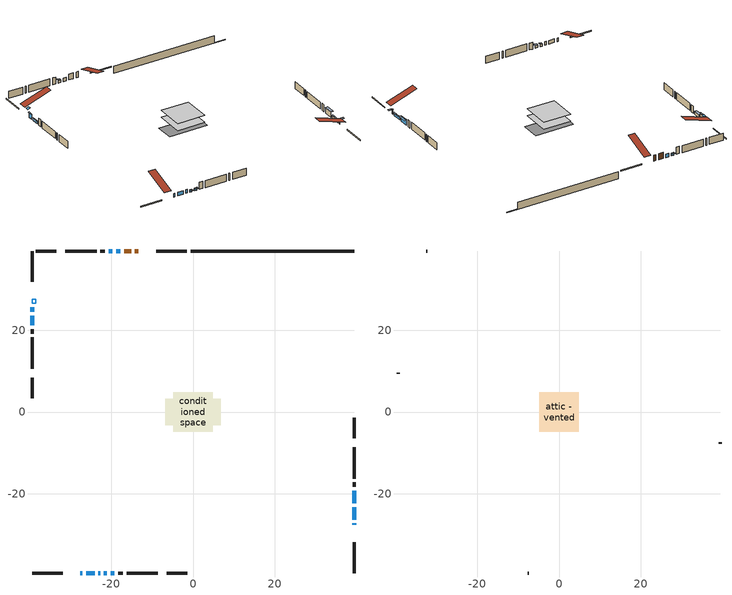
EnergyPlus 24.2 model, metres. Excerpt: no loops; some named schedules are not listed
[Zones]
conditioned space
 floor outside (Floor1 construction): -1.02,-1.02 -1.02,1.02 1.02,1.02 1.02,-1.02 z1.37
 floor adiabatic (AdiabaticFloorConstruction): -4.83,-4.83 -4.83,4.83 4.83,4.83 4.83,-4.83 z1.37
 floor foundation (Slab1 construction): -6.8,-3.19 -6.8,3.19 6.8,3.19 6.8,-3.19 z-1.07
 wall outside (RimJoist1 construction): -1.53,39.33 -9.02,39.33 / -39.33,-39.33 -31.84,-39.33 / -39.33,39.33 -39.33,31.84 / 39.33,-39.33 39.33,-31.84 z1.37:1.67
 wall outside (AdiabaticWallConstruction 1): -13.34,39.33 -14.2,39.33 / -15.13,39.33 -16.79,39.33 z1.37:3.4
 wall outside (AdiabaticWallConstruction): 39.33,-27.52 39.33,-27.19 z1.37:3.02; 39.33,-26.26 39.33,-23.21 / -20.13,-39.33 -19.21,-39.33 / -19.69,39.33 -20.6,39.33 z1.37:2.29; -27.52,-39.33 -27.06,-39.33 / -26.13,-39.33 -24.04,-39.33 / -17.71,39.33 -18.76,39.33 / -23.11,-39.33 -22.69,-39.33 z1.37:2.59; -39.33,25.64 -39.33,24.44 / 39.33,-22.28 39.33,-19.24 z1.37:3.2; -21.77,-39.33 -21.05,-39.33 z1.37:2.16; -39.33,23.51 -39.33,21.18 z1.37:2.39
 wall outside (Wall1 construction): -21.53,39.33 -22.64,39.33 / -18.28,-39.33 -17.17,-39.33 / -39.33,20.25 -39.33,19.14 / 39.33,-18.31 39.33,-17.2 z1.37:3.81
 wall outside (Wall2 construction): -23.57,39.33 -31.21,39.33 / -16.24,-39.33 -8.61,-39.33 / -39.33,18.21 -39.33,10.57 / 39.33,-16.27 39.33,-8.63 z1.37:3.81
 wall outside (Wall4 construction): -33.41,39.33 -38.4,39.33 / -6.41,-39.33 -1.41,-39.33 / -39.33,8.37 -39.33,3.38 / 39.33,-6.43 39.33,-1.44 z1.37:3.81
 wall foundation (FoundationWall1 construction): -0.6,39.33,-1.07 -0.6,39.33,1.37 35.34,39.33,1.37 35.34,39.33,-0.97 39.33,39.33,-0.97 39.33,39.33,-1.07
 window (WindowConstruction 5): 39.33,-27.52 39.33,-27.19 z1.37:3.02
 window (WindowConstruction 7): 39.33,-26.26 39.33,-23.21 z1.37:2.28
 window (WindowConstruction 8): -27.52,-39.33 -27.06,-39.33 z1.37:2.59
 window (WindowConstruction 9): -26.13,-39.33 -24.04,-39.33 z1.37:2.59
 window (WindowConstruction 10): -17.71,39.33 -18.76,39.33 z1.37:2.59
 window (WindowConstruction 11): -39.33,25.64 -39.33,24.44 z1.37:3.2
 window (WindowConstruction 6): -23.11,-39.33 -22.69,-39.33 z1.37:2.59
 window (WindowConstruction): -21.76,-39.33 -21.05,-39.33 z1.37:2.16
 window (WindowConstruction 1): -20.13,-39.33 -19.21,-39.33 z1.37:2.28
 window (WindowConstruction 2): 39.33,-22.28 39.33,-19.24 z1.37:3.2
 window (WindowConstruction 3): -19.69,39.33 -20.6,39.33 z1.37:2.28
 window (WindowConstruction 4): -39.33,23.51 -39.33,21.18 z1.37:2.38
 door (Door): -13.34,39.33 -14.2,39.33 z1.37:3.4
 door (Door 1): -15.13,39.33 -16.78,39.33 z1.37:3.4
 ceiling adiabatic (AdiabaticFloorConstruction): 4.83,-4.83 4.83,4.83 -4.83,4.83 -4.83,-4.83 z1.37
 roof outside (AdiabaticRoofConstruction): -39.33,26.56,3.81 -38.42,26.56,4.11 -38.42,27.52,4.11 -39.33,27.52,3.81
 skylight (SkylightConstruction): -39.33,26.57,3.81 -38.43,26.57,4.11 -38.43,27.52,4.11 -39.33,27.52,3.81
attic - vented
 floor to conditioned space (Floor2 construction Reversed): -4.8,-4.8 -4.8,4.8 4.8,4.8 4.8,-4.8 z3.81
 wall outside (Wall3 construction): -32.14,39.33 -32.48,39.33 / -7.68,-39.33 -7.34,-39.33 / -39.33,9.65 -39.33,9.3 / 39.33,-7.7 39.33,-7.36 z1.37:3.81
 roof outside (Roof1 construction): -12.41,39.33,3.81 -12.41,29.97,6.93 -9.94,29.97,6.93 -9.94,39.33,3.81; -28.45,-39.33,3.81 -28.45,-29.97,6.93 -30.91,-29.97,6.93 -30.91,-39.33,3.81; -39.33,28.45,3.81 -29.97,28.45,6.93 -29.97,30.91,6.93 -39.33,30.91,3.81; 39.33,-28.45,3.81 29.97,-28.45,6.93 29.97,-30.91,6.93 39.33,-30.91,3.81
shading: 39.33,-27.04 39.33,-27.67 40.85,-27.67 40.85,-27.04 z3.17; 39.33,-23.06 39.33,-26.41 39.63,-26.41 39.63,-23.06 z2.43; -39.33,24.29 -39.33,25.79 -39.63,25.79 -39.63,24.29 z3.35; -20.99,-39.33 -21.83,-39.33 -21.83,-40.09 -20.99,-40.09 z2.22; -19.15,-39.33 -20.19,-39.33 -20.19,-40.09 -19.15,-40.09 z2.35; 39.33,-19.18 39.33,-22.35 40.09,-22.35 40.09,-19.18 z3.26; -20.66,39.33 -19.63,39.33 -19.63,40.09 -20.66,40.09 z2.35; -39.33,21.12 -39.33,23.57 -40.09,23.57 -40.09,21.12 z2.45
[Building]
Building 1: Terrain=Suburbs
[Site:Location]
Windsor AP_ON: Latitude {deg}=42.28; Longitude {deg}=-82.96; Time Zone {hr}=-5; Elevation {m}=190; Keep Site Location Information=Yes
[Site:GroundTemperature:Shallow]
6.34957, 4.46684, 4.31606, 5.20952, 8.79623, 12.3662, 15.4612, 17.4219, 17.5884, 15.9938, 12.9777, 9.51722
[Site:WaterMainsTemperature]
Calculation Method=Schedule; Temperature Schedule=mains temperature schedule
[Material] Roughness=Rough; Thermal Absorptance=0.9
Name | Thickness {m} | Conductivity {W/m-K} | Density {kg/m3} | Specific Heat {J/kg-K} | Solar Absorptance | Visible Absorptance
asphalt or fiberglass shingles | 0.00635 | 0.162714 | 1121.4 | 1465.45 | 0.4 | 0.4
asphalt or fiberglass shingles 1 | 0.00635 | 0.162714 | 1121.4 | 1465.45 | 0.7 | 0.7
ceiling loosefill ins | 0.169333 | 0.0480833 | 16.02 | 1046.75 | 0.7 | 0.7
ceiling stud and cavity | 0.1397 | 0.104117 | 65.682 | 1177.47 | 0.7 | 0.7
concrete 4.0 in. | 0.1016 | 1.803125 | 2242.8 | 837.4 | 0.7 | 0.7
concrete 8.0 in. | 0.2032 | 1.803125 | 2242.8 | 837.4 | 0.7 | 0.7
door material | 0.04445 | 0.053851 | 512.64 | 1214.23 | 0.7 | 0.7
exterior vertical ins | 0.0247524 | 0.029427 | 32.04 | 1214.23 | 0.7 | 0.7
floor covering | 0.0127 | 0.0433444 | 54.468 | 1339.84 | 0.6 | 0.6
floor rigid ins; rim joist rigid ins; wall rigid ins | 0.051816 | 0.029427 | 32.04 | 1214.23 | 0.7 | 0.7
floor rigid ins 1; roof rigid ins; wall rigid ins 1 | 0.512978 | 0.029427 | 32.04 | 1214.23 | 0.7 | 0.7
floor stud and cavity | 0.1397 | 0.0892238 | 92.3553 | 1139.71 | 0.7 | 0.7
floor stud and cavity 1 | 0.1397 | 1.75129 | 37.0049 | 1207.88 | 0.7 | 0.7
furniture material conditioned space 1 | 0.1524 | 0.115458 | 640.8 | 1214.23 | 0.6 | 0.6
gypsum board | 0.0127 | 0.160291 | 801 | 837.4 | 0.6 | 0.6
gypsum board 1 | 0.0127 | 0.160291 | 801 | 837.4 | 0.7 | 0.7
osb sheathing 0.5 in. | 0.0127 | 0.115458 | 512.64 | 1214.23 | 0.7 | 0.7
osb sheathing 0.75 in. | 0.01905 | 0.115458 | 512.64 | 1214.23 | 0.7 | 0.7
osb sheathing 2.0 in. | 0.0508 | 0.115458 | 512.64 | 1214.23 | 0.7 | 0.7
rim joist stud and cavity | 0.0508 | 0.0402607 | 125.044 | 1163.47 | 0.6 | 0.6
roof stud and cavity | 0.18415 | 1.78685 | 37.0049 | 1207.88 | 0.6 | 0.6
wall stud and cavity | 0.1397 | 0.10344 | 139.0536 | 1170.24 | 0.7 | 0.7
wall stud and cavity 1 | 0.1397 | 0.203435 | 139.0536 | 1170.24 | 0.7 | 0.7
wall stud and cavity 2 | 0.0889 | 6.1454 | 50.32683 | 1063.81 | 0.6 | 0.6
wall stud and cavity 3 | 0.1397 | 0.0837583 | 139.0536 | 1170.24 | 0.7 | 0.7
wall stud and cavity 4 | 0.0889 | 0.380278 | 52.3479 | 1209.89 | 0.7 | 0.7
wall stud and cavity 5 | 0.0889 | 0.391764 | 83.0341 | 1211.67 | 0.7 | 0.7
wood siding | 0.0254 | 0.102417 | 544.68 | 1172.36 | 0.4 | 0.4
wood siding 1 | 0.00254 | 0.102417 | 544.68 | 1172.36 | 0.4 | 0.4
wood siding 2; wood siding 3; wood siding 4 | 0.0254 | 0.102417 | 544.68 | 1172.36 | 0.7 | 0.7
[WindowMaterial:SimpleGlazingSystem]
Name | U-Factor {W/m2-K} | Solar Heat Gain Coefficient
SkylightMaterial | 2.21977 | 0.4873
WindowMaterial | 2.76178 | 0.43
WindowMaterial 1 | 2.69591 | 0.47
WindowMaterial 2 | 2.435862 | 0.6
WindowMaterial 3 | 2.62664 | 0.51
WindowMaterial 4 | 2.56589 | 0.41
WindowMaterial 5 | 2.433023 | 0.44
WindowMaterial 6 | 2.5233 | 0.55
WindowMaterial 7 | 2.61642 | 0.52
WindowMaterial 8 | 2.52841 | 0.56
[Construction]
AdiabaticFloorConstruction: floor stud and cavity 1, floor rigid ins 1, osb sheathing 0.75 in., floor covering
AdiabaticRoofConstruction: asphalt or fiberglass shingles 1, roof rigid ins, osb sheathing 0.75 in., roof stud and cavity
AdiabaticWallConstruction: wood siding 3, wall rigid ins 1, wall stud and cavity 4, gypsum board
AdiabaticWallConstruction 1: wood siding 4, wall rigid ins 1, wall stud and cavity 4, gypsum board
Door; Door 1: door material
Floor1 construction: floor stud and cavity, floor rigid ins, osb sheathing 0.75 in., floor covering
Floor2 construction Reversed: gypsum board, ceiling stud and cavity, ceiling loosefill ins
FoundationWall1 construction: concrete 8.0 in., gypsum board 1
furniture construction conditioned space 1: furniture material conditioned space 1
PartitionWallConstruction: gypsum board, wall stud and cavity 5, gypsum board
RimJoist1 construction: wood siding 2, rim joist rigid ins, osb sheathing 2.0 in., rim joist stud and cavity
Roof1 construction: asphalt or fiberglass shingles
SkylightConstruction: SkylightMaterial
Slab1 construction: concrete 4.0 in.
Wall1 construction: wood siding, osb sheathing 0.5 in., wall stud and cavity, gypsum board
Wall2 construction: wood siding, wall rigid ins, osb sheathing 0.5 in., wall stud and cavity 1, gypsum board
Wall3 construction: wood siding 1, wall stud and cavity 2
Wall4 construction: wood siding, osb sheathing 0.5 in., wall stud and cavity 3, gypsum board
WindowConstruction; WindowConstruction 8: WindowMaterial
WindowConstruction 1; WindowConstruction 3: WindowMaterial 1
WindowConstruction 10; WindowConstruction 9: WindowMaterial 7
WindowConstruction 11: WindowMaterial 8
WindowConstruction 2: WindowMaterial 2
WindowConstruction 4: WindowMaterial 3
WindowConstruction 5: WindowMaterial 4
WindowConstruction 6: WindowMaterial 5
WindowConstruction 7: WindowMaterial 6
[Zone] Multiplier=1; Part of Total Floor Area=Yes
Name | Volume {m3}
attic - vented | 47.4365
conditioned space | 461.2
[Space]
Name | Zone | Volume {m3}
attic - vented 1 | attic - vented | 47.4365
conditioned space 1 | conditioned space | 461.2
[ZoneInfiltration:EffectiveLeakageArea]
infil attic - vented 1: Zone or Space=attic - vented 1; Schedule=Always On Discrete; Effective Air Leakage Area {cm2}=4102.65; Stack Coefficient=0.00038653; Wind Coefficient=1.32835e-05
[ZoneMixing]
whole house fan mix: Zone or Space=attic - vented; Schedule=Always On Continuous; Design Flow Rate Calculation Method=Flow/Zone; Design Flow Rate {m3/s}=0; Source Zone or Space=conditioned space
[SurfaceProperty:ExposedFoundationPerimeter]
Slab1: Exposed Perimeter Calculation Method=TotalExposedPerimeter; Total Exposed Perimeter {m}=39.93
[InternalMass] Zone or ZoneList=conditioned space; Space or SpaceList=conditioned space 1
Name | Construction | Surface Area {m2}
furniture mass conditioned space 1 | furniture construction conditioned space 1 | 73.5882
partition wall mass | PartitionWallConstruction | 183.971
[Lights]
interior lighting: Zone or ZoneList or Space or SpaceList=conditioned space 1; Schedule=interior lighting schedule; Design Level Calculation Method=LightingLevel; Lighting Level {W}=343.2; Return Air Fraction=0; Fraction Radiant=0.6; Fraction Visible=0.2; Fraction Replaceable=1
[People]
occupants: Zone or ZoneList or Space or SpaceList=conditioned space 1; Number of People Schedule=occupants schedule; Number of People Calculation Method=People; Number of People=3; Fraction Radiant=0.314171; Sensible Heat Fraction=0.56303; Activity Level Schedule=occupants activity schedule; Carbon Dioxide Generation Rate {m3/s-W}=0; Enable ASHRAE 55 Comfort Warnings=No; Mean Radiant Temperature Calculation Type=EnclosureAveraged
[ElectricEquipment] Zone or ZoneList or Space or SpaceList=conditioned space 1; Design Level Calculation Method=EquipmentLevel
Name | Schedule | Design Level {W} | Fraction Latent | Fraction Radiant | Fraction Lost
clothes dryer | clothes dryer schedule | 140.772 | 0.015 | 0.081 | 0.85
clothes washer | clothes washer schedule | 32.1985 | 0.03 | 0.162 | 0.7
cooking range | cooking range schedule | 215.147 | 0.08 | 0.432 | 0.2
dishwasher | dishwasher schedule | 66.8632 | 0.3 | 0.18 | 0.4
fridge | fridge schedule | 72.9452 | 0 | 0.6 | 0
mech vent bath fan 0 | mech vent bath fan 0 schedule | 50.2 | 0 | 0 | 1
mech vent bath fan 1 | mech vent bath fan 1 schedule | 50.2 | 0 | 0 | 1
mech vent house fan | mech vent house fan schedule | 0 | 0 | 0 | 1
mech vent house fan cfis | mech vent house fan cfis schedule | 0 | 0 | 0 | 0
mech vent range fan 0 | mech vent range fan 0 schedule | 57 | 0 | 0 | 1
misc plug loads | misc plug loads schedule | 494.7 | 0.045 | 0.513 | 0.1
whole house fan | Always On Discrete | 0 | 0 | 0 | 1
[OtherEquipment] Zone or ZoneList or Space or SpaceList=conditioned space 1; Design Level Calculation Method=EquipmentLevel
Name | Fuel Type | Schedule | Design Level {W} | Fraction Latent | Fraction Radiant | Fraction Lost
clothes dryer 1 | Electricity | clothes dryer schedule | 0 | 0.015 | 0.081 | 0.85
cooking range 1 | Electricity | cooking range schedule | 0 | 0.08 | 0.432 | 0.2
general water use latent | None | general water use schedule | 62.594 | 1 | 0 | 0
general water use sensible | None | general water use schedule | -61.6891 | 0 | 0.6 | 0
mech vent house fan latent load | None | Always On Discrete | 0 | 1 | 0 | 0
mech vent house fan sensible load | None | Always On Discrete | 0 | 0 | 0 | 0
water heater energy adjustment1 | NaturalGas | Always On Discrete | 0.01 | 0 | 0 | 1
[ZoneInfiltration:DesignFlowRate] Zone or ZoneList or Space or SpaceList=conditioned space 1; Schedule=Always On Discrete; Design Flow Rate Calculation Method=Flow/Zone; Design Flow Rate {m3/s}=0
infil flow; natural vent flow; whole house fan flow
[AvailabilityManager:Scheduled]
central ac and furnace airloop Availability Manager: Schedule=Always On Discrete
[Foundation:Kiva]
Foundation Kiva 1: Initial Indoor Air Temperature {C}=18; Wall Height Above Grade {m}=1.36998; Wall Depth Below Slab {m}=0.2032; Custom Block Material Name 1=exterior vertical ins; Custom Block Depth 1 {m}=2.43998; Custom Block X Position 1 {m}=0.2159; Custom Block Z Position 1 {m}=0
[Foundation:Kiva:Settings]
Soil Conductivity {W/m-K}=0.849921; Soil Density {kg/m3}=1842.3; Soil Specific Heat {J/kg-K}=418.7; Ground Solar Absorptivity=0.9; Ground Thermal Absorptivity=0.9; Ground Surface Roughness {m}=0.03; Far-Field Width {m}=40; Deep-Ground Boundary Condition=ZeroFlux; Deep-Ground Depth {m}=40; Minimum Cell Dimension {m}=0.2; Maximum Cell Growth Coefficient=3; Simulation Timestep=Timestep
[Exterior:Lights]
exterior lighting: Schedule=exterior lighting schedule; Design Level {W}=75.6
[EnergyManagementSystem:GlobalVariable]
central_ac_and_furnace_airloop_Fan_RTF
infil_program_Qfan
infil_program_Qinf
natural_vent_program_Qnv
natural_vent_program_Qwhf
[EnergyManagementSystem:Sensor]
Name | Output:Variable or Output:Meter Index Key | Output:Variable or Output:Meter
airflow_gain | infil flow | Infiltration Sensible Heat Gain Energy
airflow_gain_1 | natural vent flow | Infiltration Sensible Heat Gain Energy
airflow_gain_2 | whole house fan flow | Infiltration Sensible Heat Gain Energy
airflow_loss | infil flow | Infiltration Sensible Heat Loss Energy
airflow_loss_1 | natural vent flow | Infiltration Sensible Heat Loss Energy
airflow_loss_2 | whole house fan flow | Infiltration Sensible Heat Loss Energy
clg_load_cond |  | Cooling:EnergyTransfer:Zone:CONDITIONED SPACE
clg_sp_s; clg_sp_s_1 | cooling setpoint | Schedule Value
clothes_dryer_exhaust_0_sch_s | clothes dryer exhaust 0 schedule | Schedule Value
cool_season | cooling season schedule | Schedule Value
htg_load_cond |  | Heating:EnergyTransfer:Zone:CONDITIONED SPACE
htg_sp_s; htg_sp_s_1 | heating setpoint | Schedule Value
ig_ee_conv | clothes dryer | Electric Equipment Convective Heating Energy
ig_ee_conv_2 | cooking range | Electric Equipment Convective Heating Energy
ig_ee_conv_4 | fridge | Electric Equipment Convective Heating Energy
ig_ee_conv_5 | misc plug loads | Electric Equipment Convective Heating Energy
ig_ee_conv_6 | whole house fan | Electric Equipment Convective Heating Energy
ig_ee_rad | clothes dryer | Electric Equipment Radiant Heating Energy
ig_ee_rad_2 | cooking range | Electric Equipment Radiant Heating Energy
ig_ee_rad_4 | fridge | Electric Equipment Radiant Heating Energy
ig_ee_rad_5 | misc plug loads | Electric Equipment Radiant Heating Energy
ig_ee_rad_6 | whole house fan | Electric Equipment Radiant Heating Energy
ig_lgt_conv | interior lighting | Lights Convective Heating Energy
ig_lgt_rad | interior lighting | Lights Radiant Heating Energy
ig_lgt_vis | interior lighting | Lights Visible Radiation Heating Energy
ig_oe_conv | clothes dryer 1 | Other Equipment Convective Heating Energy
ig_oe_conv_1 | cooking range 1 | Other Equipment Convective Heating Energy
ig_oe_conv_2 | general water use latent | Other Equipment Convective Heating Energy
ig_oe_conv_3 | general water use sensible | Other Equipment Convective Heating Energy
ig_oe_conv_4 | water heater energy adjustment1 | Other Equipment Convective Heating Energy
ig_oe_rad | clothes dryer 1 | Other Equipment Radiant Heating Energy
ig_oe_rad_1 | cooking range 1 | Other Equipment Radiant Heating Energy
ig_oe_rad_2 | general water use latent | Other Equipment Radiant Heating Energy
ig_oe_rad_3 | general water use sensible | Other Equipment Radiant Heating Energy
ig_oe_rad_4 | water heater energy adjustment1 | Other Equipment Radiant Heating Energy
ig_ppl_conv | occupants | People Convective Heating Energy
ig_ppl_rad | occupants | People Radiant Heating Energy
im_conv | furniture mass conditioned space 1 | Surface Inside Face Convection Heat Gain Energy
im_conv_1 | partition wall mass | Surface Inside Face Convection Heat Gain Energy
im_ig | furniture mass conditioned space 1 | Surface Inside Face Internal Gains Radiation Heat Gain Energy
im_ig_1 | partition wall mass | Surface Inside Face Internal Gains Radiation Heat Gain Energy
im_lgt | furniture mass conditioned space 1 | Surface Inside Face Lights Radiation Heat Gain Energy
im_lgt_1 | partition wall mass | Surface Inside Face Lights Radiation Heat Gain Energy
im_sol | furniture mass conditioned space 1 | Surface Inside Face Solar Radiation Heat Gain Energy
im_sol_1 | partition wall mass | Surface Inside Face Solar Radiation Heat Gain Energy
im_surf | furniture mass conditioned space 1 | Surface Inside Face Net Surface Thermal Radiation Heat Gain Energy
im_surf_1 | partition wall mass | Surface Inside Face Net Surface Thermal Radiation Heat Gain Energy
mech_vent_bath_fan_0_sch_s | mech vent bath fan 0 schedule | Schedule Value
mech_vent_bath_fan_1_sch_s | mech vent bath fan 1 schedule | Schedule Value
mech_vent_range_fan_0_sch_s | mech vent range fan 0 schedule | Schedule Value
mv_conv | mech vent bath fan 0 | Electric Equipment Convective Heating Energy
mv_conv_1 | mech vent bath fan 1 | Electric Equipment Convective Heating Energy
mv_conv_2 | mech vent house fan | Electric Equipment Convective Heating Energy
mv_conv_3 | mech vent house fan cfis | Electric Equipment Convective Heating Energy
mv_conv_4 | mech vent range fan 0 | Electric Equipment Convective Heating Energy
mv_conv_5 | mech vent house fan latent load | Other Equipment Convective Heating Energy
mv_conv_6 | mech vent house fan sensible load | Other Equipment Convective Heating Energy
mv_rad | mech vent bath fan 0 | Electric Equipment Radiant Heating Energy
mv_rad_1 | mech vent bath fan 1 | Electric Equipment Radiant Heating Energy
mv_rad_2 | mech vent house fan | Electric Equipment Radiant Heating Energy
mv_rad_3 | mech vent house fan cfis | Electric Equipment Radiant Heating Energy
mv_rad_4 | mech vent range fan 0 | Electric Equipment Radiant Heating Energy
mv_rad_5 | mech vent house fan latent load | Other Equipment Radiant Heating Energy
mv_rad_6 | mech vent house fan sensible load | Other Equipment Radiant Heating Energy
natural_vent_s | natural vent schedule | Schedule Value
out_pb_s |  | Site Outdoor Air Barometric Pressure
out_wt_s |  | Site Outdoor Air Humidity Ratio
site_vw_s |  | Site Wind Speed
ss_back_out | Window1 | Surface Window Shortwave from Zone Back Out Window Heat Transfer Rate
ss_back_out_1 | Window10 | Surface Window Shortwave from Zone Back Out Window Heat Transfer Rate
ss_back_out_10 | Window5 | Surface Window Shortwave from Zone Back Out Window Heat Transfer Rate
ss_back_out_11 | Window7 | Surface Window Shortwave from Zone Back Out Window Heat Transfer Rate
ss_back_out_12 | Window8 | Surface Window Shortwave from Zone Back Out Window Heat Transfer Rate
ss_back_out_2 | Window11 | Surface Window Shortwave from Zone Back Out Window Heat Transfer Rate
ss_back_out_3 | Window13 | Surface Window Shortwave from Zone Back Out Window Heat Transfer Rate
ss_back_out_4 | Window14 | Surface Window Shortwave from Zone Back Out Window Heat Transfer Rate
ss_back_out_5 | Window16 | Surface Window Shortwave from Zone Back Out Window Heat Transfer Rate
ss_back_out_6 | Window17 | Surface Window Shortwave from Zone Back Out Window Heat Transfer Rate
ss_back_out_7 | Window2 | Surface Window Shortwave from Zone Back Out Window Heat Transfer Rate
ss_back_out_8 | Window3 | Surface Window Shortwave from Zone Back Out Window Heat Transfer Rate
ss_back_out_9 | Window4 | Surface Window Shortwave from Zone Back Out Window Heat Transfer Rate
ss_conv | Door1 | Surface Inside Face Convection Heat Gain Energy
ss_conv_1 | Door2 | Surface Inside Face Convection Heat Gain Energy
ss_conv_10 | Window3 | Surface Inside Face Convection Heat Gain Energy
ss_conv_11 | Window4 | Surface Inside Face Convection Heat Gain Energy
ss_conv_12 | Window5 | Surface Inside Face Convection Heat Gain Energy
ss_conv_13 | Window7 | Surface Inside Face Convection Heat Gain Energy
ss_conv_14 | Window8 | Surface Inside Face Convection Heat Gain Energy
ss_conv_2 | Window1 | Surface Inside Face Convection Heat Gain Energy
ss_conv_3 | Window10 | Surface Inside Face Convection Heat Gain Energy
ss_conv_4 | Window11 | Surface Inside Face Convection Heat Gain Energy
ss_conv_5 | Window13 | Surface Inside Face Convection Heat Gain Energy
ss_conv_6 | Window14 | Surface Inside Face Convection Heat Gain Energy
ss_conv_7 | Window16 | Surface Inside Face Convection Heat Gain Energy
ss_conv_8 | Window17 | Surface Inside Face Convection Heat Gain Energy
ss_conv_9 | Window2 | Surface Inside Face Convection Heat Gain Energy
ss_ig | Door1 | Surface Inside Face Internal Gains Radiation Heat Gain Energy
ss_ig_1 | Door2 | Surface Inside Face Internal Gains Radiation Heat Gain Energy
ss_ig_10 | Window3 | Surface Inside Face Internal Gains Radiation Heat Gain Energy
ss_ig_11 | Window4 | Surface Inside Face Internal Gains Radiation Heat Gain Energy
ss_ig_12 | Window5 | Surface Inside Face Internal Gains Radiation Heat Gain Energy
ss_ig_13 | Window7 | Surface Inside Face Internal Gains Radiation Heat Gain Energy
ss_ig_14 | Window8 | Surface Inside Face Internal Gains Radiation Heat Gain Energy
ss_ig_2 | Window1 | Surface Inside Face Internal Gains Radiation Heat Gain Energy
ss_ig_3 | Window10 | Surface Inside Face Internal Gains Radiation Heat Gain Energy
ss_ig_4 | Window11 | Surface Inside Face Internal Gains Radiation Heat Gain Energy
ss_ig_5 | Window13 | Surface Inside Face Internal Gains Radiation Heat Gain Energy
ss_ig_6 | Window14 | Surface Inside Face Internal Gains Radiation Heat Gain Energy
ss_ig_7 | Window16 | Surface Inside Face Internal Gains Radiation Heat Gain Energy
ss_ig_8 | Window17 | Surface Inside Face Internal Gains Radiation Heat Gain Energy
ss_ig_9 | Window2 | Surface Inside Face Internal Gains Radiation Heat Gain Energy
ss_lgt | Door1 | Surface Inside Face Lights Radiation Heat Gain Energy
ss_lgt_1 | Door2 | Surface Inside Face Lights Radiation Heat Gain Energy
ss_sol | Door1 | Surface Inside Face Solar Radiation Heat Gain Energy
ss_sol_1 | Door2 | Surface Inside Face Solar Radiation Heat Gain Energy
ss_surf | Door1 | Surface Inside Face Net Surface Thermal Radiation Heat Gain Energy
ss_surf_1 | Door2 | Surface Inside Face Net Surface Thermal Radiation Heat Gain Energy
ss_surf_10 | Window3 | Surface Inside Face Net Surface Thermal Radiation Heat Gain Energy
ss_surf_11 | Window4 | Surface Inside Face Net Surface Thermal Radiation Heat Gain Energy
ss_surf_12 | Window5 | Surface Inside Face Net Surface Thermal Radiation Heat Gain Energy
ss_surf_13 | Window7 | Surface Inside Face Net Surface Thermal Radiation Heat Gain Energy
ss_surf_14 | Window8 | Surface Inside Face Net Surface Thermal Radiation Heat Gain Energy
ss_surf_2 | Window1 | Surface Inside Face Net Surface Thermal Radiation Heat Gain Energy
ss_surf_3 | Window10 | Surface Inside Face Net Surface Thermal Radiation Heat Gain Energy
ss_surf_4 | Window11 | Surface Inside Face Net Surface Thermal Radiation Heat Gain Energy
ss_surf_5 | Window13 | Surface Inside Face Net Surface Thermal Radiation Heat Gain Energy
ss_surf_6 | Window14 | Surface Inside Face Net Surface Thermal Radiation Heat Gain Energy
ss_surf_7 | Window16 | Surface Inside Face Net Surface Thermal Radiation Heat Gain Energy
ss_surf_8 | Window17 | Surface Inside Face Net Surface Thermal Radiation Heat Gain Energy
ss_surf_9 | Window2 | Surface Inside Face Net Surface Thermal Radiation Heat Gain Energy
ss_trans_in | Window1 | Surface Window Transmitted Solar Radiation Rate
ss_trans_in_1 | Window10 | Surface Window Transmitted Solar Radiation Rate
ss_trans_in_10 | Window5 | Surface Window Transmitted Solar Radiation Rate
ss_trans_in_11 | Window7 | Surface Window Transmitted Solar Radiation Rate
ss_trans_in_12 | Window8 | Surface Window Transmitted Solar Radiation Rate
ss_trans_in_2 | Window11 | Surface Window Transmitted Solar Radiation Rate
